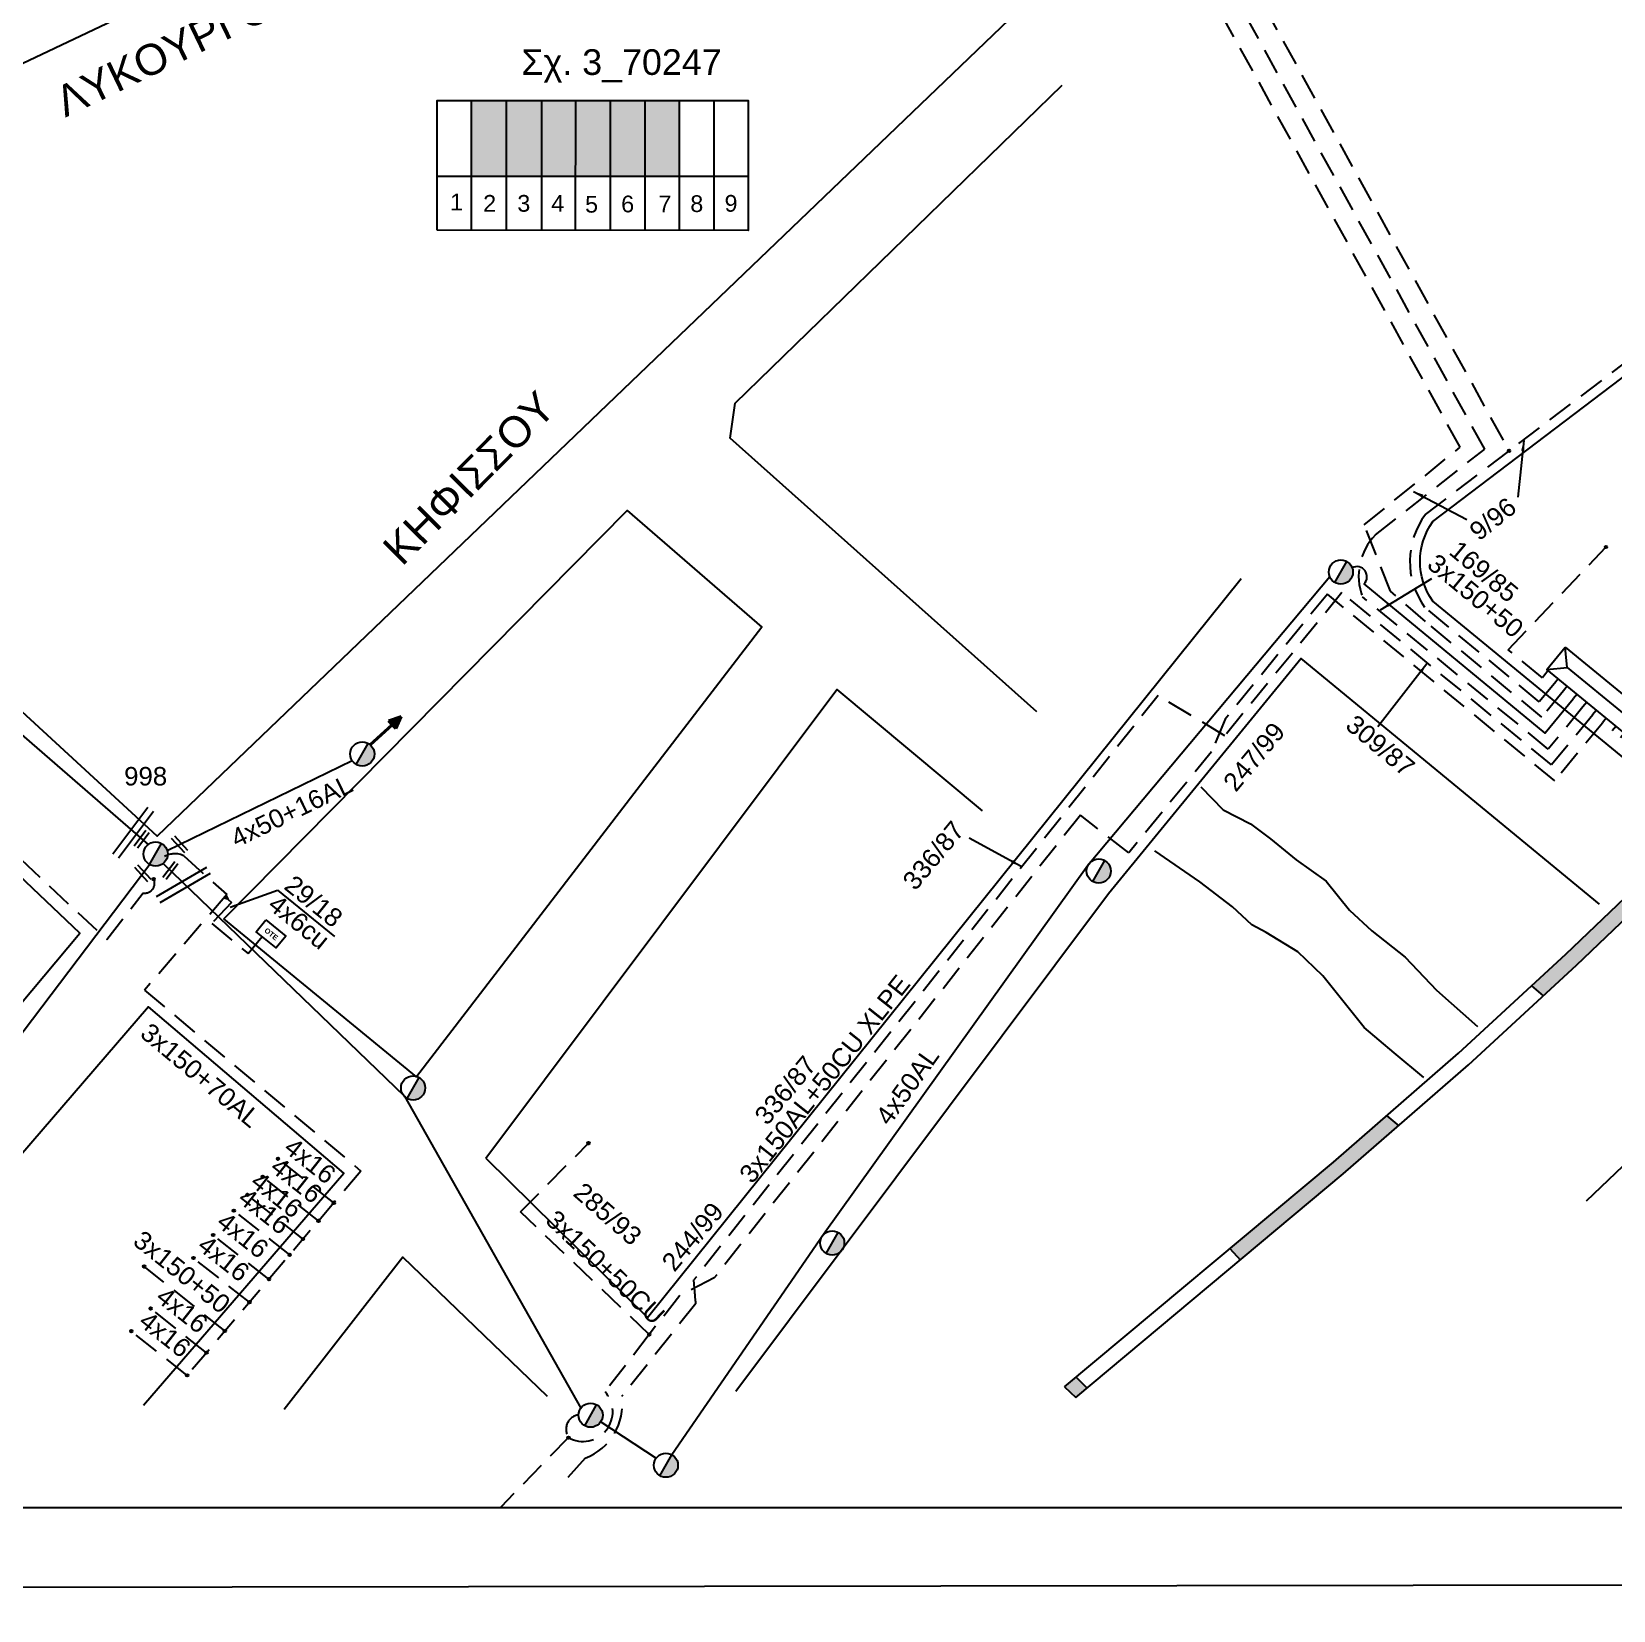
# Model space of a CAD drawing. Header units: millimetres. Extents: x 1091 to 3521, y 1177 to 2968.
# Drawn here: x 2548.9 to 2703.1, y 1933.2 to 2087.1 of the extents above; entities that cross this region are included whole.
import ezdxf
from ezdxf.enums import TextEntityAlignment as Align

# ---------------------------------------------------------------- set-up
doc = ezdxf.new("R2010")
doc.units = ezdxf.units.MM
doc.linetypes.add('DASHED', pattern=[19.05, 12.7, -6.35])
for name, color, linetype, lineweight in [('3x150+50', 7, 'Continuous', 30), ('3x150+70', 7, 'Continuous', 30), ('4x16', 7, 'Continuous', 30), ('Άγνωστα', 7, 'Continuous', 30), ('Γυμνά εναέρια ΧΤ (3Φ) 4x50AL', 7, 'Continuous', 30), ('Γυμνά εναέρια ΧΤ και ΦΟΠ (3Φ)   4x50+16AL', 7, 'Continuous', 30), ('Καλώδια ΧΤ   3x150+50CU', 7, 'DASHED', 30), ('Καλώδια ΧΤ   3x150+70AL', 7, 'DASHED', 30), ('Καλώδια ΧΤ   3x150AL+50CU', 7, 'DASHED', 30), ('Υπόγεια καλώδια Παροχών ΧΤ   4x50AL', 7, 'DASHED', 30), ('Υπόγεια καλώδια Παροχών ΧΤ   4x6', 7, 'DASHED', 30)]:
    doc.layers.add(name, color=color, linetype=linetype, lineweight=lineweight)
for name, color, linetype in [('Pillar OTE', 7, 'Continuous'), ('TEXT ΚΑΛΩΔΙΩΝ', 7, 'Continuous'), ('ΑΓΝΩΣΤΟ ΕΝΑΕΡΙΟ ΚΑΛΩΔΙΟ', 7, 'Continuous'), ('ΑΓΝΩΣΤΟ ΥΠΟΓΕΙΟ ΚΑΛΩΔΙΟ', 7, 'DASHED'), ('Επίτονοι', 7, 'Continuous'), ('Επιγραφές - Σχήματα', 7, 'Continuous'), ('Μηχανική τομή', 7, 'Continuous'), ('Στύλος ΦΜ', 7, 'Continuous'), ('Στύλος ΦΜ @ 1', 7, 'Continuous'), ('Συνδέσεις', 7, 'Continuous'), ('Τομή', 7, 'Continuous'), ('Υποσταθμός πόλεως', 7, 'Continuous'), ('Υπόβαθρο ΔΕΗ', 7, 'Continuous')]:
    doc.layers.add(name, color=color, linetype=linetype)
doc.styles.add('arial', font='arial.ttf')
doc.styles.get("Standard").update_dxf_attribs({"font": 'arial.ttf', "height": 1.8})
doc.linetypes.add('PRANES_1r', pattern='A,0.5,[137,SPECLINE.shx,S=1,R=180,X=0,Y=0],0.5', length=1)
doc.linetypes.add('SYN_LINE', pattern='A,0.5,-0.0001,["/\\/\\/\\/",Standard,S=0.1,R=0,X=0,Y=-0.05],-0.25', length=0.7501)
doc.dimstyles.new('ISO-25', dxfattribs={"dimtxt": 2.5, "dimasz": 2.5, "dimexe": 1.25, "dimexo": 0.625, "dimtad": 1, "dimtxsty": 'Standard', "dimcen": 2.5, "dimadec": 0, "dimazin": 0, "dimtfac": 1, "dimtmove": 0, "dimatfit": 3, "dimfxl": 1, "dimarcsym": 0})

# ---------------------------------------------------------------- blocks, each defined once
blk = doc.blocks.new('ΥΠΑΡΧΩΝ ΤΣΙΜΕΝΤΕΝΙΟΣ ΣΤΥΛΟΣ')
at = {"layer": 'Στύλος ΦΜ'}
blk.add_hatch(color=7, dxfattribs=at).paths.add_polyline_path([(-1.29, -2.28, 0.574793), (2.62, 0, 0.268822), (1.3, 2.27)])
at = {"layer": 'Στύλος ΦΜ', "color": 7}
blk.add_line((-1.29, -2.28), (1.3, 2.27), dxfattribs=at)
blk.add_circle((0, 0), 2.62, dxfattribs=at)
at = {"layer": 'Στύλος ΦΜ', "flags": 4}
for tag, p in [('ΑΡΙΘΜΟΣ', (-4.68, 8.05)), ('ΤΥΠΟΣ', (-4.91, 3.03))]:
    blk.add_attdef(tag, p, '', height=4, dxfattribs=at)
blk = doc.blocks.new('ΕΠΙΤΟΝΟΣ')
at = {"layer": 'Επίτονοι', "lineweight": 40, "ltscale": 40}
blk.add_hatch(color=256, dxfattribs=at).paths.add_polyline_path([(-1.13, 6.47), (0, 9.1), (1.13, 6.47)])
for p, q in [((-1.13, 6.47), (0, 9.1)), ((0, 9.1), (1.13, 6.47)), ((1.13, 6.47), (-1.13, 6.47)), ((-1.13, 6.47), (0, 6.47)), ((0, 6.47), (0, 0))]:
    blk.add_line(p, q, dxfattribs=at)
blk = doc.blocks.new('ΥΠΟΣΤΑΘΜΟΣ ΠΟΛΕΩΣ 9 ΑΝΑΧΩΡΗΣΕΩΝ')
at = {"layer": 'Υποσταθμός πόλεως', "ltscale": 40}
for p, q in [((-9.63, -2.82), (-9.63, -4)), ((-7.12, -2.82), (-7.12, -4)), ((-4.84, -2.82), (-4.84, -4)), ((-2.36, -2.82), (-2.36, -4)), ((0.09, -2.82), (0.09, -4)), ((2.55, -2.82), (2.55, -4)), ((5.02, -2.82), (5.02, -4)), ((7.48, -2.82), (7.48, -4)), ((9.61, -2.82), (9.61, -4))]:
    blk.add_line(p, q, dxfattribs=at)
blk.add_lwpolyline([(-10.02, 2.82), (10.02, 2.82), (10.02, -2.82), (-10.02, -2.82)], close=True, dxfattribs=at)
for points in [[(-7.21, 0), (-10.02, 2.82)], [(-10.02, -2.82), (-7.21, 0)], [(-7.21, 0), (7.21, 0)], [(7.21, 0), (10.02, 2.82)], [(10.02, -2.82), (7.21, 0)]]:
    blk.add_lwpolyline(points, dxfattribs=at)
at = {"layer": 'Υποσταθμός πόλεως', "linetype": 'SYN_LINE', "ltscale": 40, "flags": 1}
for tag, p in [('ΜΕΤΑΣΧΗΜΑΤΙΣΜΟΣ', (10.79, 1.71)), ('ΙΣΧΥΣ', (10.77, -1.08)), ('ΑΡΙΘΜΟΣ', (10.89, -3.8))]:
    blk.add_attdef(tag, p, '', height=1.8, dxfattribs=at)
blk = doc.blocks.new('_ΣΥΝΔΕΣΗ')
at = {"layer": 'Συνδέσεις', "linetype": 'SYN_LINE', "ltscale": 40}
blk.add_hatch(color=256, dxfattribs=at).paths.add_polyline_path([(0.5, -0.01, 1), (-0.5, -0.01, 1)])
at = {"layer": 'Συνδέσεις'}
blk.add_circle((0, -0.01), 0.5, dxfattribs=at)
blk = doc.blocks.new('ΤΟΜΗ')
at = {"layer": 'Τομή', "ltscale": 40}
for p, q in [((11.33, -0.65), (-11.4, -0.65)), ((11.33, -3.42), (-11.4, -3.42))]:
    blk.add_line(p, q, dxfattribs=at)
blk = doc.blocks.new('ΜΗΧΑΝΙΚΗ ΤΟΜΗ')
at = {"layer": 'Μηχανική τομή', "ltscale": 40}
for p, q in [((-3.79, 1.21), (3.79, 1.21)), ((3.79, -0.34), (-3.79, -0.34))]:
    blk.add_line(p, q, dxfattribs=at)
blk = doc.blocks.new('PILLAR ΟΤΕ')
at = {"layer": 'Pillar OTE', "ltscale": 40}
blk.add_lwpolyline([(-3.31, 2.02), (3.39, 2.02), (3.39, -1.99), (-3.31, -1.99)], close=True, dxfattribs=at)
at = {"layer": 'Pillar OTE', "insert": (-1.81, 0.71), "char_height": 1.3575, "width": 109.961, "attachment_point": 1}
blk.add_mtext('{\\fArial|b1|i0|c161|p34;OTE}', dxfattribs=at)

msp = doc.modelspace()

# ---------------------------------------------------------------- hatches: boundary and pattern name
at = {"layer": 'Pillar OTE', "ltscale": 40}
h = msp.add_hatch(color=256, dxfattribs=at)
h.dxf.hatch_style = 1
h.paths.add_polyline_path([(2567.61, 2002.64), (2568.01, 2002.53), (2567.84, 2002.91)])
at = {"layer": 'Καλώδια ΧΤ   3x150AL+50CU', "linetype": 'DASHED', "lineweight": -3, "ltscale": 0.2}
h = msp.add_hatch(color=133, dxfattribs=at)
h.dxf.hatch_style = 1
h.paths.add_polyline_path([(2595.2, 2080.42), (2591.76, 2080.42), (2591.76, 2073.06), (2595.2, 2073.05)])
h = msp.add_hatch(color=30, dxfattribs=at)
h.dxf.hatch_style = 1
h.paths.add_polyline_path([(2595.2, 2073.05), (2598.64, 2073.05), (2598.64, 2080.42), (2595.2, 2080.42)])
h = msp.add_hatch(color=2, dxfattribs=at)
h.dxf.hatch_style = 1
h.paths.add_polyline_path([(2601.94, 2080.42), (2598.64, 2080.42), (2598.64, 2073.05), (2601.93, 2073.05)])
h = msp.add_hatch(color=62, dxfattribs=at)
h.dxf.hatch_style = 1
h.paths.add_polyline_path([(2601.93, 2073.05), (2605.32, 2073.04), (2605.32, 2080.42), (2601.94, 2080.42)])
h = msp.add_hatch(color=27, dxfattribs=at)
h.dxf.hatch_style = 1
h.paths.add_polyline_path([(2605.32, 2073.04), (2608.72, 2073.04), (2608.72, 2080.42), (2605.32, 2080.42)])
h = msp.add_hatch(color=5, dxfattribs=at)
h.dxf.hatch_style = 1
h.paths.add_polyline_path([(2608.66, 2073.04), (2612.05, 2073.04), (2612.06, 2080.42), (2608.66, 2080.42)])
at = {"layer": 'Υπόβαθρο ΔΕΗ', "linetype": 'Continuous', "lineweight": -3, "ltscale": 0.1}
h = msp.add_hatch(color=256, dxfattribs=at)
h.dxf.hatch_style = 1
h.paths.add_polyline_path([(2711.03, 2007.07), (2709.87, 2008.03), (2698.5, 1997.19), (2695.13, 1994.08), (2696.28, 1993.11), (2699.52, 1996.09)])
h.paths.add_polyline_path([(2739.38, 2034.27), (2738.29, 2035.3), (2730.08, 2027.63), (2723.82, 2021.53), (2724.84, 2020.43), (2731.12, 2026.55)])
h.paths.add_polyline_path([(2768.28, 2061.41), (2767.24, 2062.49), (2752.81, 2048.92), (2753.97, 2047.94)])
h.paths.add_polyline_path([(2793.3, 2088.45), (2794.75, 2090.44), (2793.53, 2091.32), (2792.11, 2089.36), (2781.1, 2075.86), (2780.65, 2075.42), (2781.74, 2074.39), (2782.21, 2074.84)])
h = msp.add_hatch(color=256, dxfattribs=at)
h.dxf.hatch_style = 1
h.paths.add_polyline_path([(2650.73, 1955.93), (2649.6, 1954.98), (2650.71, 1953.96), (2651.81, 1954.87)])
h.paths.add_polyline_path([(2676.79, 1975.75), (2682.19, 1980.45), (2681.02, 1981.42), (2675.82, 1976.89), (2665.73, 1968.46), (2666.75, 1967.35)])

# ---------------------------------------------------------------- linework, layer by layer
at = {"layer": '3x150+50', "color": 1, "linetype": 'DASHED', "lineweight": -3, "ltscale": 0.2}
for points in [[(2681.9, 2104.85), (2683.74, 2101.51), (2667.24, 2092.89), (2692.95, 2046.25)], [(2567.72, 1960.43), (2559.85, 1966.73)]]:
    msp.add_lwpolyline(points, dxfattribs=at)
at = {"layer": '3x150+50', "color": 6, "linetype": 'DASHED', "lineweight": -3, "ltscale": 0.2}
msp.add_lwpolyline([(2698.25, 2022.85), (2696.15, 2020.29), (2684.8, 2029.62), (2681.39, 2032.58), (2678.83, 2039.05), (2688.19, 2046.61), (2662.09, 2093.95), (2669.95, 2098.06)], dxfattribs=at)
at = {"layer": '3x150+50', "color": 1, "linetype": 'DASHED', "lineweight": -3, "ltscale": 0.2}
msp.add_lwpolyline([(2697.37, 2023.58), (2695.9, 2021.79), (2684.71, 2031.03, -0.327267), (2684.8, 2040.06), (2740.99, 2082.73)], format="xyb", dxfattribs=at)
at = {"layer": '3x150+50', "color": 30, "linetype": 'DASHED', "lineweight": -3, "ltscale": 0.2}
msp.add_lwpolyline([(2702.06, 2019.72), (2697.42, 2014.07), (2675.24, 2032.29), (2665.26, 2020.1), (2663.94, 2016.91), (2655.87, 2007.06), (2651.15, 2010.74), (2615.44, 1965.61), (2612.08, 1963.89), (2609.11, 1960.1), (2604.8, 1954.5, -0.848595), (2601.23, 1950.03), (2594.63, 1943.25)], format="xyb", dxfattribs=at)
msp.add_arc((2602.45, 1950.83), 1.46, 98.9938, 213.5222, dxfattribs=at)
at = {"layer": '3x150+70', "color": 27, "linetype": 'DASHED', "lineweight": -3, "ltscale": 0.2}
msp.add_lwpolyline([(2700.16, 2021.29), (2696.78, 2017.18), (2678.66, 2032.02, -0.292294), (2679.92, 2038.06), (2690.58, 2046.42), (2664.99, 2092.84), (2671.03, 2095.99)], format="xyb", dxfattribs=at)
at = {"layer": '4x16', "color": 1, "linetype": 'DASHED', "lineweight": -3, "ltscale": 0.2}
for points in [[(2578.35, 1972.92), (2572.91, 1977.23)], [(2576.85, 1971.16), (2571.41, 1975.47)], [(2575.35, 1969.4), (2569.91, 1973.7)], [(2574.05, 1967.86), (2568.6, 1972.17)], [(2572.02, 1965.48), (2566.58, 1969.79)], [(2570.11, 1963.24), (2564.67, 1967.54)], [(2565.92, 1958.31), (2560.48, 1962.62)], [(2564.05, 1956.1), (2558.6, 1960.41)]]:
    msp.add_lwpolyline(points, dxfattribs=at)
at = {"layer": 'Pillar OTE', "lineweight": -3, "ltscale": 40}
for points in [[(2588.43, 2067.78), (2588.43, 2080.42), (2618.76, 2080.42), (2618.76, 2067.75), (2588.43, 2067.78)], [(2591.76, 2067.78), (2591.76, 2080.42)], [(2595.2, 2067.77), (2595.2, 2080.42)], [(2598.64, 2067.77), (2598.64, 2080.42)], [(2601.93, 2067.77), (2601.94, 2080.42)], [(2605.32, 2067.76), (2605.32, 2080.42)], [(2608.72, 2067.76), (2608.72, 2080.42)], [(2612.05, 2067.76), (2612.06, 2080.42)], [(2615.44, 2067.75), (2615.44, 2080.42)], [(2588.43, 2073.06), (2618.76, 2073.03)]]:
    msp.add_lwpolyline(points, dxfattribs=at)
at = {"layer": 'Pillar OTE', "ltscale": 40}
msp.add_lwpolyline([(2567.84, 2002.91), (2568.01, 2002.53), (2567.61, 2002.64), (2567.84, 2002.91)], dxfattribs=at)
at = {"layer": 'Άγνωστα', "lineweight": -3, "ltscale": 0.1}
for points in [[(3521.49, 1936.89), (1091.31, 1933.19), (1091.31, 2964.7), (3521.49, 2968.4)], [(3374.53, 1943.19), (1101.31, 1943.19), (1101.31, 2954.7), (3374.53, 2954.7)]]:
    msp.add_lwpolyline(points, close=True, dxfattribs=at)
at = {"layer": 'ΑΓΝΩΣΤΟ ΕΝΑΕΡΙΟ ΚΑΛΩΔΙΟ', "color": 2, "lineweight": -3, "ltscale": 0.1}
for points in [[(2561.71, 2006.02), (2585.23, 1983.32), (2602.44, 1952.91)], [(2604.38, 1951.57), (2609.78, 1948.04)]]:
    msp.add_lwpolyline(points, dxfattribs=at)
at = {"layer": 'ΑΓΝΩΣΤΟ ΥΠΟΓΕΙΟ ΚΑΛΩΔΙΟ', "color": 5, "lineweight": -3, "ltscale": 0.2}
msp.add_lwpolyline([(2696.4, 2024.37), (2696.2, 2024.13), (2692.88, 2026.86), (2702.4, 2036.88)], dxfattribs=at)
at = {"layer": 'Γυμνά εναέρια ΧΤ (3Φ) 4x50AL', "color": 2, "lineweight": -3, "ltscale": 0.1}
msp.add_lwpolyline([(2699.21, 2022.06), (2696.47, 2018.73), (2678.81, 2033.28, 0.857563), (2677.65, 2034.86)], format="xyb", dxfattribs=at)
msp.add_lwpolyline([(2675.47, 2033.97), (2651.89, 2005.82), (2626.1, 1969.84), (2611.32, 1948.37)], dxfattribs=at)
at = {"layer": 'Γυμνά εναέρια ΧΤ και ΦΟΠ (3Φ)   4x50+16AL', "color": 30, "lineweight": -3, "ltscale": 0.1}
msp.add_lwpolyline([(2493.06, 2071.96), (2527.63, 2036.14), (2560.23, 2007.86)], dxfattribs=at)
at = {"layer": 'Γυμνά εναέρια ΧΤ και ΦΟΠ (3Φ)   4x50+16AL', "color": 1, "lineweight": -3, "ltscale": 0.1}
for points in [[(2580.15, 2016.03), (2562.11, 2007.24)], [(2560.39, 2005.91), (2541.94, 1981.57), (2523.42, 1959.55), (2516.06, 1950.92)]]:
    msp.add_lwpolyline(points, dxfattribs=at)
at = {"layer": 'Καλώδια ΧΤ   3x150+50CU', "color": 30, "lineweight": -3, "ltscale": 0.2}
msp.add_lwpolyline([(2609.11, 1960.1), (2596.55, 1972.04), (2603.19, 1978.76)], dxfattribs=at)
at = {"layer": 'Καλώδια ΧΤ   3x150+70AL', "color": 1, "lineweight": -3, "ltscale": 0.2}
for points in [[(2536.67, 2016.83), (2556.21, 1998.6), (2559.74, 2003.15, 0.61681), (2560.78, 2004.5, -362.54346)], [(2561.85, 2006.69, -0.259432), (2563.73, 2006.76), (2567.9, 2002.98), (2559.89, 1993.66), (2580.99, 1976.02), (2564.05, 1956.1)]]:
    msp.add_lwpolyline(points, format="xyb", dxfattribs=at)
at = {"layer": 'Καλώδια ΧΤ   3x150AL+50CU', "color": 151, "lineweight": -3, "ltscale": 0.2}
msp.add_lwpolyline([(2701.11, 2020.51), (2697.1, 2015.63), (2676.65, 2032.43), (2665.22, 2018.47), (2658.72, 2022.41), (2613.45, 1965.41, -0.000327), (2613.65, 1963.1), (2606.41, 1954.03, -0.35434), (2602.86, 1948.04), (2600.92, 1945.85)], format="xyb", dxfattribs=at)
at = {"layer": 'Υπόβαθρο ΔΕΗ', "linetype": 'Continuous', "lineweight": -3, "ltscale": 0.1}
for points in [[(2649.6, 1954.98), (2675.82, 1976.89), (2688.01, 1987.51), (2698.5, 1997.19), (2714.4, 2012.35), (2730.08, 2027.63), (2746.58, 2043.06), (2767.51, 2062.74), (2781.1, 2075.86), (2792.11, 2089.36), (2799.41, 2099.4), (2804.74, 2107.63), (2815.71, 2125.71), (2825.06, 2142.06), (2833.99, 2160.03), (2842.85, 2178.01), (2851.35, 2195.06), (2858.8, 2210.11), (2863.02, 2219.92), (2867.83, 2233.02), (2874.59, 2250.21), (2880.64, 2270.3)], [(2650.71, 1953.96), (2676.79, 1975.75), (2689.01, 1986.39), (2699.52, 1996.09), (2715.44, 2011.27), (2731.12, 2026.55), (2747.61, 2041.96), (2768.54, 2061.66), (2782.21, 2074.84), (2793.3, 2088.45), (2800.65, 2098.55), (2806.02, 2106.84), (2817, 2124.95), (2826.39, 2141.36), (2835.34, 2159.36), (2844.2, 2177.35), (2852.69, 2194.4), (2860.17, 2209.48), (2864.41, 2219.36), (2869.23, 2232.49), (2876.01, 2249.72), (2882.1, 2269.93)], [(2695.13, 1994.08), (2696.28, 1993.11)], [(2681.02, 1981.42), (2682.19, 1980.45)], [(2665.73, 1968.46), (2666.75, 1967.35)], [(2650.73, 1955.93), (2651.81, 1954.87)], [(2649.6, 1954.98), (2650.71, 1953.96)]]:
    msp.add_lwpolyline(points, dxfattribs=at)
at = {"layer": 'Υπόβαθρο ΔΕΗ', "lineweight": -3, "ltscale": 0.1}
msp.add_lwpolyline([(2711.54, 2010.23), (2685.52, 2031.61, -0.321637), (2685.52, 2039.36), (2771.92, 2104.96), (2799.9, 2128.63), (2803.59, 2125.21)], format="xyb", dxfattribs=at)
for points in [[(2502.61, 2062.55), (2622.34, 2119.33), (2644.16, 2088.28), (2561.11, 2008.68), (2502.61, 2062.55)], [(2646.89, 2020.8), (2617, 2047.51), (2617.47, 2050.9), (2649.38, 2081.92)], [(2593.17, 1977.3), (2608.95, 1961.76), (2666.82, 2033.82)], [(2515.09, 1953.29), (2553.59, 1999.21), (2521.99, 2029.22), (2449.75, 1952.71)], [(2701.76, 2002.06), (2672.68, 2026), (2653.89, 2003.06), (2617.55, 1954.54)], [(2593.17, 1977.3), (2627.39, 2022.99), (2641.56, 2011.15)], [(2794.51, 1954.2), (2748.87, 2019.28), (2700.47, 1973.09)], [(2559.79, 1953.2), (2579.34, 1975.83), (2560.27, 1992.04), (2526.82, 1953.22)], [(2599.17, 1954.05), (2585.07, 1967.64), (2573.49, 1952.79)]]:
    msp.add_lwpolyline(points, dxfattribs=at)
msp.add_lwpolyline([(2567.61, 2000.63), (2606.96, 2040.45), (2620.07, 2029.07), (2586.41, 1985.2)], close=True, dxfattribs=at)
at = {"layer": 'Υπόβαθρο ΔΕΗ', "linetype": 'PRANES_1r', "lineweight": -3, "ltscale": 0.5}
for points in [[(2662.91, 2013.48), (2665.06, 2011.25), (2667.74, 2009.89), (2669.68, 2008.43), (2672.19, 2006.39), (2675.11, 2004.31), (2677.38, 2001.48), (2679.56, 1999.44), (2682.82, 1996.88), (2685.88, 1993.68), (2689.87, 1990.11)], [(2684.63, 1985.15), (2681.75, 1987.56), (2678.83, 1990.02), (2674.8, 1995.07), (2672.34, 1997.39), (2669.28, 1999.29), (2667.86, 2000.03), (2665.97, 2001.78), (2662.8, 2004.24), (2658.42, 2007.24)]]:
    msp.add_lwpolyline(points, dxfattribs=at)
at = {"layer": 'Υπόγεια καλώδια Παροχών ΧΤ   4x6', "color": 1, "linetype": 'DASHED', "lineweight": -3, "ltscale": 0.2}
msp.add_lwpolyline([(2568.01, 2002.53), (2568.01, 2002.53), (2568.38, 2002.2), (2566.44, 2000.16), (2570, 1997.24), (2571.36, 1998.89)], dxfattribs=at)

# ---------------------------------------------------------------- block references
at = {"layer": 'Pillar OTE', "xscale": 0.375, "yscale": 0.375, "zscale": 0.375, "rotation": 321}
msp.add_blockref('PILLAR ΟΤΕ', (2572.2, 1999.16), dxfattribs=at)
at = {"layer": 'Επίτονοι', "lineweight": -3, "xscale": 0.449999999999818, "yscale": 0.449999999999818, "zscale": 0.449999999999818, "rotation": 312.1827476351586}
msp.add_blockref('ΕΠΙΤΟΝΟΣ', (2581.88, 2017.6), dxfattribs=at)
at = {"layer": 'Μηχανική τομή', "lineweight": -3, "xscale": 0.2499999999999678, "yscale": 0.2499999999999678, "zscale": 0.2499999999999678}
for p, rotation in [((2559.7, 2008.32), 52.92267066975222), ((2563.22, 2007.81), 312.9274055992574), ((2559.64, 2004.98), 312.9274055992574), ((2562.5, 2005.27), 52.92267066975222)]:
    msp.add_blockref('ΜΗΧΑΝΙΚΗ ΤΟΜΗ', p, dxfattribs=dict(at, rotation=rotation))
at = {"layer": 'Στύλος ΦΜ @ 1', "lineweight": -3, "ltscale": 40, "xscale": 0.4499999999998181, "yscale": 0.4499999999998181, "zscale": 0.4499999999998181}
for p in [(2676.55, 2034.44), (2581.12, 2016.7), (2652.94, 2005.28), (2586.08, 1984.13), (2626.95, 1969.02), (2603.39, 1952.22), (2610.73, 1947.34)]:
    msp.add_blockref('ΥΠΑΡΧΩΝ ΤΣΙΜΕΝΤΕΝΙΟΣ ΣΤΥΛΟΣ', p, dxfattribs=at)
at = {"layer": 'Στύλος ΦΜ @ 1', "lineweight": -3, "ltscale": 40}
ref = msp.add_blockref('ΥΠΑΡΧΩΝ ΤΣΙΜΕΝΤΕΝΙΟΣ ΣΤΥΛΟΣ', (2560.97, 2006.94), dxfattribs=dict(at, xscale=0.4499999999998181, yscale=0.4499999999998181, zscale=0.4499999999998181))
ref.add_attrib('ΑΡΙΘΜΟΣ', '998', (2557.9, 2013.63), dxfattribs={"layer": 'Στύλος ΦΜ', "height": 1.8, "flags": 4})
at = {"layer": 'Συνδέσεις', "lineweight": -3, "xscale": 0.25, "yscale": 0.25, "zscale": 0.25}
for p in [(2692.95, 2046.26), (2702.4, 2036.89), (2560.78, 2004.5), (2603.19, 1978.76), (2572.91, 1977.23), (2571.41, 1975.47), (2569.91, 1973.7), (2578.35, 1972.92), (2568.6, 1972.17), (2576.86, 1971.17), (2566.58, 1969.79), (2575.35, 1969.4), (2559.85, 1966.73), (2564.67, 1967.55), (2574.05, 1967.86), (2572.02, 1965.49), (2560.48, 1962.62), (2570.12, 1963.24), (2558.6, 1960.41), (2567.72, 1960.43), (2609.11, 1960.1), (2565.93, 1958.32), (2564.05, 1956.11), (2601.23, 1950.03)]:
    msp.add_blockref('_ΣΥΝΔΕΣΗ', p, dxfattribs=at)
at = {"layer": 'Τομή', "lineweight": -3, "xscale": 0.2499999999999999, "yscale": 0.2499999999999999, "zscale": 0.2499999999999999}
for p, rotation in [((2558.37, 2009.32), 53.17216683802015), ((2563.41, 2004.35), 30.27697451977896)]:
    msp.add_blockref('ΤΟΜΗ', p, dxfattribs=dict(at, rotation=rotation))
at = {"layer": 'Υποσταθμός πόλεως', "lineweight": -3, "xscale": 0.4999999999999998, "yscale": 0.4999999999999998, "zscale": 0.4999999999999998, "rotation": 320.5917507574994}
msp.add_blockref('ΥΠΟΣΤΑΘΜΟΣ ΠΟΛΕΩΣ 9 ΑΝΑΧΩΡΗΣΕΩΝ', (2701.39, 2022.86), dxfattribs=at)

# ---------------------------------------------------------------- texts
at = {"lineweight": -3, "ltscale": 40, "char_height": 3, "attachment_point": 1, "style": 'arial'}
for s, insert, width, rotation in [('ΛΥΚΟΥΡΓΟΥ', (2550.85, 2081.44), 64.8866, 25.7146), ('ΚΗΦΙΣΣΟΥ', (2582.87, 2037.03), 37.232, 45.1863)]:
    msp.add_mtext(s, dxfattribs=dict(at, insert=insert, width=width, rotation=rotation))
at = {"lineweight": -3, "ltscale": 30, "char_height": 1.63, "width": 11.2573, "attachment_point": 1}
for s, insert in [('1', (2589.68, 2071.34)), ('2', (2592.91, 2071.21)), ('3', (2596.24, 2071.21)), ('4', (2599.55, 2071.21)), ('5', (2602.85, 2071.12)), ('6', (2606.37, 2071.15)), ('7', (2610, 2071.15)), ('8', (2613.11, 2071.18)), ('9', (2616.45, 2071.21))]:
    msp.add_mtext(s, dxfattribs=dict(at, insert=insert))
at = {"layer": 'TEXT ΚΑΛΩΔΙΩΝ', "lineweight": -3, "ltscale": 0.1, "style": 'arial'}
for s, rotation, p in [('3x150+50', 320.4584, (2689.69, 2032.13)), ('4x50+16AL', 25.9695, (2574.23, 2011.14)), (' 3x150AL+50CU XLPE', 51.5397, (2625.99, 1984.75)), ('3x150+70AL', 320.0975, (2565.36, 1985.37)), (' 4x50AL', 54.3694, (2634.07, 1984.05)), ('4x16', 321.6533, (2576.04, 1977.04)), ('4x16', 321.6533, (2574.71, 1975.15)), ('4x16', 321.6533, (2572.79, 1973.72)), ('4x16', 321.6533, (2571.57, 1972.12)), ('4x16', 321.6533, (2569.48, 1969.79)), (' 3x150+50CU', 316.4367, (2604.58, 1966.89)), ('3x150+50', 321.3225, (2563.54, 1966.19)), ('4x16', 321.6533, (2567.62, 1967.51)), ('4x16', 321.6533, (2563.56, 1962.48)), ('4x16', 321.6533, (2561.89, 1960.11))]:
    msp.add_text(s, height=1.8, rotation=rotation, dxfattribs=at).set_placement(p, align=Align.MIDDLE_CENTER)
at = {"layer": 'Άγνωστα', "color": 7, "lineweight": -3, "insert": (2596.64, 2085.42), "char_height": 2.5, "width": 4.551914400963142e-14, "attachment_point": 1}
msp.add_mtext('Σχ. 3_70247', dxfattribs=at)
at = {"layer": 'Άγνωστα', "color": 7, "lineweight": -3, "char_height": 1.8, "attachment_point": 1}
for s, heights, insert, rotation in [('9/96', [0.287], (2688.89, 2038.81), 38.5223), ('169/85', [0.287], (2688.13, 2037.65), 320.2219), ('247/99', [0.73], (2664.93, 2014.05), 50.2219), ('309/87', [0.287], (2678.03, 2020.66), 320.2219), ('336/87', [0.73], (2633.67, 2004.43), 50.2219), ('336/87', [0.73], (2619.23, 1981.54), 50.2219), ('285/93', [0.73], (2602.76, 1975.06), 318.8676), ('244/99', [0.73], (2610.18, 1967.25), 50.2219)]:
    msp.add_mtext_dynamic_manual_height_columns(s, width=1.8, gutter_width=2.31, heights=heights, dxfattribs=dict(at, insert=insert, rotation=rotation))
at = {"layer": 'Υπόγεια καλώδια Παροχών ΧΤ   4x50AL', "color": 7, "ltscale": 0.2, "char_height": 1.8, "attachment_point": 1, "rotation": 321}
for s, insert in [('29/18', (2574.51, 2005.02)), ('4x6cu', (2572.92, 2003.13))]:
    msp.add_mtext_dynamic_manual_height_columns(s, width=1.8, gutter_width=12.5, heights=[0.118], dxfattribs=dict(at, insert=insert))

# ---------------------------------------------------------------- leaders
at = {"layer": 'Επιγραφές - Σχήματα', "lineweight": -3, "ltscale": 40}
for points in [[(2694.4, 2047.27), (2693.82, 2041.73)], [(2683.63, 2042.31), (2688.85, 2039.56)], [(2680.43, 2030.77), (2685.42, 2033.81)], [(2684.93, 2025.48), (2680.17, 2019.35)], [(2645.36, 2005.74), (2640.32, 2008.5)]]:
    msp.add_leader(points, dimstyle='ISO-25', override={"dimasz": 1, "dimtad": 0}, dxfattribs=at)
at = {"layer": 'Επιγραφές - Σχήματα'}
msp.add_leader([(2568.23, 2001.77), (2572.85, 2003.42), (2578.42, 1998.91)], dimstyle='ISO-25', override={"dimasz": 0.5, "dimgap": 0.625, "dimtad": 0}, dxfattribs=at)

doc.saveas('drawing.dxf')
